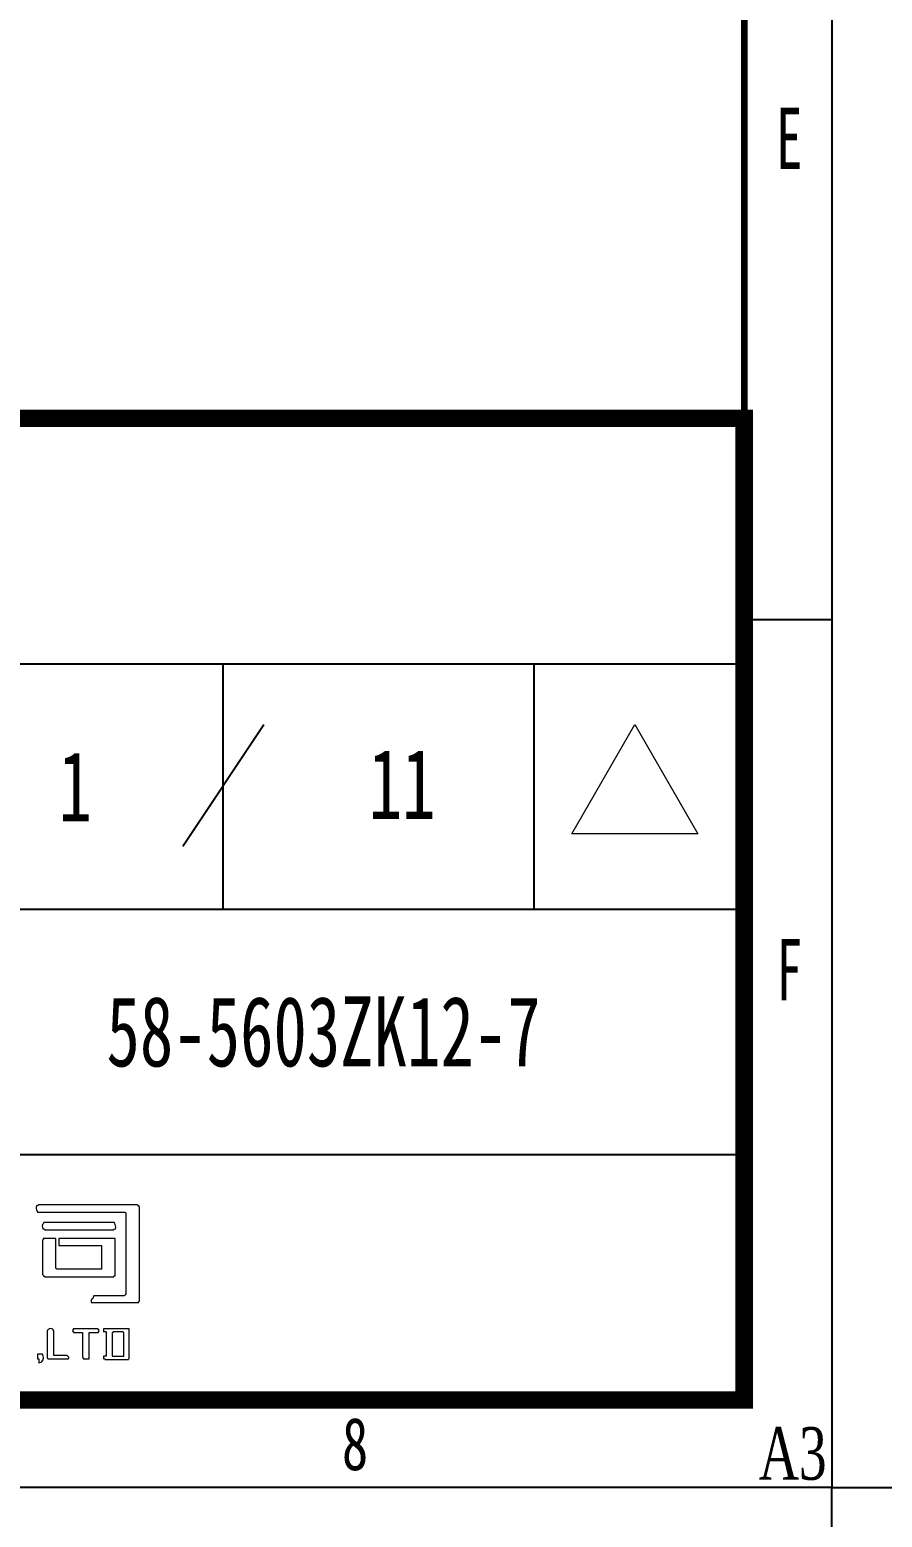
# Model space of a CAD drawing. Header units: millimetres. Extents: x -705761 to 1364679, y -410401 to 446404.
# Drawn here: x -51461 to -46598, y -115352 to -106866 of the extents above; entities that cross this region are included whole.
import ezdxf
from ezdxf.enums import TextEntityAlignment as Align

# ---------------------------------------------------------------- set-up
doc = ezdxf.new("R2010")
doc.units = ezdxf.units.MM
doc.layers.add('lzbdyc', color=9, linetype='Continuous', plot=False, transparency=0.9)
doc.layers.add('TK', color=7, linetype='Continuous')
doc.layers.add('模板-签名-公用', color=3, linetype='Continuous')
doc.layers.add('图框', color=7, linetype='Continuous', lineweight=13)
doc.styles.get("Standard").update_dxf_attribs({"font": 'arial.ttf'})
doc.styles.add('Style-Times New Roman', font='times.ttf')
doc.styles.add('Style-仿宋_GB2312', font='')
doc.styles.add('宋体', font='', dxfattribs={"width": 0.7, "height": 2.5})
doc.styles.add('宋体_1', font='', dxfattribs={"width": 0.7, "height": 2.386364})
doc.styles.get('Style-仿宋_GB2312').set_extended_font_data('仿宋_GB2312')
doc.styles.get('宋体').set_extended_font_data('SimSun')
doc.styles.get('宋体_1').set_extended_font_data('SimSun')

# ---------------------------------------------------------------- blocks, each defined once
blk = doc.blocks.new('BSIET_通用图框_A3_1')
at = {"layer": '图框', "color": 7, "linetype": 'Continuous', "lineweight": 25}
blk.add_line((0, 49.5), (-5, 49.5), dxfattribs=at)
at = {"layer": '图框', "lineweight": 25}
blk.add_lwpolyline([(-420, 297), (0, 297), (0, 0), (-420, 0)], close=True, dxfattribs=at)
at = {"layer": '图框', "lineweight": 100}
blk.add_lwpolyline([(-395, 292), (-5, 292), (-5, 5), (-395, 5)], close=True, dxfattribs=at)
at = {"layer": 'TK', "style": '宋体_1', "width": 0.7, "flags": 3}
for tag, p in [('LZCO_NGZBS-W50-H30-D10_T7', (-43.865, 279.748)), ('LZCO_NJN-W50-H30-D10_T7', (-42.728, 248.654))]:
    blk.add_attdef(tag, text='', height=3, dxfattribs=at).set_placement(p, align=Align.MIDDLE_CENTER)
at = {"layer": 'TK', "style": '宋体', "width": 0.7, "flags": 3}
for tag, p in [('LZHQ_N会签6_T6_H6', (-407.253, 57.082)), ('LZHQ_N会签5_T6_H6', (-407.253, 49.082)), ('LZHQ_N会签4_T6_H6', (-407.253, 41.082)), ('LZHQ_N会签3_T6_H6', (-407.253, 33.082)), ('LZHQ_N会签2_T6_H6', (-407.253, 25.082)), ('LZHQ_N会签1_T6_H6', (-407.253, 17.082))]:
    blk.add_attdef(tag, text='', height=2.5, dxfattribs=at).set_placement(p, align=Align.MIDDLE)
at = {"layer": '图框', "color": 7, "linetype": 'Continuous', "lineweight": 25}
for s, height, style, width, p in [('E', 3.5, 'Style-仿宋_GB2312', 0.628572, (-2.426, 76.974)), ('F', 3.5, 'Style-仿宋_GB2312', 0.628572, (-2.426, 29.556)), ('8', 3, 'Style-仿宋_GB2312', 0.733334, (-27.201, 2.5)), ('A3', 3, 'Style-Times New Roman', 0.7, (-2.232, 1.953))]:
    blk.add_text(s, height=height, dxfattribs=dict(at, style=style, width=width)).set_placement(p, align=Align.MIDDLE_CENTER)
at = {"layer": '模板-签名-公用', "style": '宋体', "width": 0.7}
blk.add_attdef('LZTQINS', text='', height=2, dxfattribs=at).set_placement((-5, 5), align=Align.MIDDLE)
at = {"layer": '模板-签名-公用', "style": '宋体', "width": 0.7, "flags": 3}
blk.add_attdef('LZFRAME', (-40.909, 2.064), '', height=3, dxfattribs=at)
blk = doc.blocks.new('BSIET_通用图纸_A3(2024)_1')
at = {"color": 7, "linetype": 'Continuous', "lineweight": 0}
for p, q in [((-40.349, 11.102), (-40.391, 11.002)), ((-40.319, 11.084), (-40.349, 11.102)), ((-40.275, 11.106), (-40.319, 11.084)), ((-40.271, 11.141), (-40.275, 11.106)), ((-38.009, 11.141), (-40.271, 11.141)), ((-36.878, 11.141), (-38.009, 11.141)), ((-34.616, 11.141), (-36.878, 11.141)), ((-34.612, 11.106), (-34.616, 11.141)), ((-34.568, 11.084), (-34.612, 11.106)), ((-34.538, 11.102), (-34.568, 11.084)), ((-34.556, 11.072), (-34.538, 11.102)), ((-34.534, 11.028), (-34.556, 11.072)), ((-40.391, 11.002), (-40.395, 10.936)), ((-40.395, 10.936), (-40.368, 10.831)), ((-40.368, 10.831), (-40.342, 10.786)), ((-40.342, 10.786), (-40.33, 10.762)), ((-40.33, 10.762), (-40.31, 10.714)), ((-40.31, 10.714), (-38.311, 10.714)), ((-38.311, 10.714), (-37.312, 10.714)), ((-37.312, 10.714), (-35.313, 10.714)), ((-35.313, 10.714), (-35.317, 10.693)), ((-35.317, 10.693), (-35.296, 10.672)), ((-35.296, 10.672), (-35.274, 10.676)), ((-35.274, 10.676), (-35.274, 8.824)), ((-34.5, 11.025), (-34.534, 11.028)), ((-34.5, 8.871), (-34.5, 11.025)), ((-40.039, 10.017), (-40.043, 9.908)), ((-40.043, 9.908), (-40.035, 9.85)), ((-39.991, 10.046), (-40.039, 10.017)), ((-40.035, 9.85), (-40, 9.746)), ((-40, 9.746), (-39.97, 9.764)), ((-39.97, 10.078), (-39.991, 10.046)), ((-39.962, 10.134), (-39.97, 10.078)), ((-39.97, 9.764), (-39.926, 9.742)), ((-38.35, 10.134), (-39.962, 10.134)), ((-39.926, 9.742), (-39.923, 9.707)), ((-39.923, 9.707), (-38.343, 9.707)), ((-37.544, 10.134), (-38.35, 10.134)), ((-38.343, 9.707), (-37.552, 9.707)), ((-37.552, 9.707), (-35.972, 9.707)), ((-35.933, 10.134), (-37.544, 10.134)), ((-35.972, 9.707), (-35.968, 9.742)), ((-35.968, 9.742), (-35.924, 9.764)), ((-35.903, 10.059), (-35.933, 10.134)), ((-35.924, 9.764), (-35.894, 9.746)), ((-35.891, 10.019), (-35.903, 10.059)), ((-35.894, 9.746), (-35.855, 9.813)), ((-35.875, 9.94), (-35.891, 10.019)), ((-35.849, 9.866), (-35.875, 9.94)), ((-35.855, 9.813), (-35.849, 9.866)), ((-40.005, 9.13), (-40.039, 9.126)), ((-40.039, 9.126), (-40.039, 8.336)), ((-39.983, 9.174), (-40.005, 9.13)), ((-39.706, 9.204), (-40, 9.204)), ((-40, 9.204), (-39.983, 9.174)), ((-39.559, 9.204), (-39.706, 9.204)), ((-39.264, 9.204), (-39.559, 9.204)), ((-39.264, 8.522), (-39.264, 9.204)), ((-39.264, 8.181), (-39.264, 8.522)), ((-37.823, 9.204), (-39.109, 9.204)), ((-39.109, 9.204), (-39.109, 9.049)), ((-39.109, 9.049), (-39.109, 8.971)), ((-39.109, 8.971), (-39.109, 8.816)), ((-39.109, 8.816), (-38.133, 8.816)), ((-38.133, 8.816), (-37.645, 8.816)), ((-37.18, 9.204), (-37.823, 9.204)), ((-37.645, 8.816), (-36.669, 8.816)), ((-35.894, 9.204), (-37.18, 9.204)), ((-36.669, 8.816), (-36.669, 8.274)), ((-35.894, 8.352), (-35.894, 9.204)), ((-35.274, 8.824), (-35.274, 7.898)), ((-34.5, 7.794), (-34.5, 8.871)), ((-40.039, 8.336), (-40.039, 7.941)), ((-40.039, 7.941), (-40.039, 7.151)), ((-39.264, 7.499), (-39.264, 8.181)), ((-36.669, 8.274), (-36.669, 8.003)), ((-36.669, 8.003), (-36.669, 7.461)), ((-35.894, 7.926), (-35.894, 8.352)), ((-35.894, 7.074), (-35.894, 7.926)), ((-35.274, 7.898), (-35.274, 6.047)), ((-34.5, 5.64), (-34.5, 7.794)), ((-40.039, 7.151), (-40.005, 7.147)), ((-40.005, 7.147), (-39.983, 7.103)), ((-39.983, 7.103), (-40, 7.074)), ((-40, 7.074), (-39.97, 7.091)), ((-39.97, 7.091), (-39.926, 7.069)), ((-39.926, 7.069), (-39.923, 7.035)), ((-39.923, 7.035), (-38.343, 7.035)), ((-39.243, 7.503), (-39.264, 7.499)), ((-39.222, 7.483), (-39.243, 7.503)), ((-39.225, 7.461), (-39.222, 7.483)), ((-38.203, 7.461), (-39.225, 7.461)), ((-38.343, 7.035), (-37.552, 7.035)), ((-37.692, 7.461), (-38.203, 7.461)), ((-36.669, 7.461), (-37.692, 7.461)), ((-37.552, 7.035), (-35.972, 7.035)), ((-35.972, 7.035), (-35.968, 7.069)), ((-35.968, 7.069), (-35.924, 7.091)), ((-35.924, 7.091), (-35.894, 7.074)), ((-37.095, 5.95), (-37.136, 5.846)), ((-36.406, 5.95), (-37.095, 5.95)), ((-36.061, 5.95), (-36.406, 5.95)), ((-35.371, 5.95), (-36.061, 5.95)), ((-35.332, 5.989), (-35.371, 5.95)), ((-35.313, 6.008), (-35.332, 5.989)), ((-35.274, 6.047), (-35.313, 6.008)), ((-37.17, 5.796), (-37.25, 5.718)), ((-37.25, 5.718), (-37.25, 5.656)), ((-37.25, 5.656), (-37.25, 5.625)), ((-37.25, 5.625), (-37.25, 5.563)), ((-37.25, 5.563), (-36.165, 5.563)), ((-37.136, 5.846), (-37.17, 5.796)), ((-36.165, 5.563), (-35.623, 5.563)), ((-35.623, 5.563), (-34.538, 5.563)), ((-34.556, 5.593), (-34.534, 5.637)), ((-34.538, 5.563), (-34.556, 5.593)), ((-34.534, 5.637), (-34.5, 5.64)), ((-39.744, 3.979), (-39.768, 3.955)), ((-39.768, 3.955), (-39.768, 3.328)), ((-39.733, 3.99), (-39.744, 3.979)), ((-39.71, 4.013), (-39.733, 3.99)), ((-39.632, 4.067), (-39.71, 4.013)), ((-39.568, 4.077), (-39.632, 4.067)), ((-39.477, 4.052), (-39.568, 4.077)), ((-39.438, 4.013), (-39.477, 4.052)), ((-39.419, 3.994), (-39.438, 4.013)), ((-39.38, 3.955), (-39.419, 3.994)), ((-39.38, 3.39), (-39.38, 3.955)), ((-38.305, 4.012), (-38.313, 3.948)), ((-38.313, 3.948), (-38.277, 3.897)), ((-38.257, 4.052), (-38.305, 4.012)), ((-38.277, 3.897), (-38.261, 3.889)), ((-38.261, 3.889), (-38.255, 3.876)), ((-37.699, 4.052), (-38.257, 4.052)), ((-38.255, 3.876), (-38.257, 3.858)), ((-38.257, 3.858), (-38.056, 3.858)), ((-38.056, 3.858), (-37.955, 3.858)), ((-37.955, 3.858), (-37.753, 3.858)), ((-37.753, 3.858), (-37.753, 3.285)), ((-37.42, 4.052), (-37.699, 4.052)), ((-36.862, 4.052), (-37.42, 4.052)), ((-37.366, 3.254), (-37.366, 3.858)), ((-37.366, 3.858), (-37.165, 3.858)), ((-37.165, 3.858), (-37.064, 3.858)), ((-37.064, 3.858), (-36.862, 3.858)), ((-36.865, 4.035), (-36.862, 4.052)), ((-36.858, 4.022), (-36.865, 4.035)), ((-36.862, 3.858), (-36.815, 3.899)), ((-36.843, 4.013), (-36.858, 4.022)), ((-36.807, 3.963), (-36.843, 4.013)), ((-36.815, 3.899), (-36.807, 3.963)), ((-35.964, 4.052), (-36.553, 4.052)), ((-36.553, 4.052), (-36.553, 3.99)), ((-36.553, 3.99), (-36.553, 3.959)), ((-36.553, 3.959), (-36.553, 3.897)), ((-36.553, 3.897), (-36.49, 3.91)), ((-36.49, 3.91), (-36.447, 3.899)), ((-36.447, 3.899), (-36.398, 3.858)), ((-36.398, 3.858), (-36.398, 3.316)), ((-36.028, 3.855), (-36.049, 3.858)), ((-36.049, 3.858), (-36.049, 3.316)), ((-36.007, 3.876), (-36.028, 3.855)), ((-35.778, 3.897), (-36.01, 3.897)), ((-36.01, 3.897), (-36.007, 3.876)), ((-35.67, 4.052), (-35.964, 4.052)), ((-35.662, 3.897), (-35.778, 3.897)), ((-35.081, 4.052), (-35.67, 4.052)), ((-35.429, 3.897), (-35.662, 3.897)), ((-35.433, 3.876), (-35.429, 3.897)), ((-35.413, 3.855), (-35.433, 3.876)), ((-35.391, 3.858), (-35.413, 3.855)), ((-35.391, 3.316), (-35.391, 3.858)), ((-35.081, 3.37), (-35.081, 4.052)), ((-40.202, 2.619), (-40.31, 2.619)), ((-40.31, 2.619), (-40.31, 2.51)), ((-40.147, 2.619), (-40.202, 2.619)), ((-40.039, 2.619), (-40.147, 2.619)), ((-39.987, 2.497), (-40.039, 2.619)), ((-39.768, 3.328), (-39.768, 3.014)), ((-39.768, 3.014), (-39.768, 2.386)), ((-39.38, 3.107), (-39.38, 3.39)), ((-39.38, 2.541), (-39.38, 3.107)), ((-37.753, 3.285), (-37.753, 2.998)), ((-37.753, 2.998), (-37.753, 2.425)), ((-37.366, 2.952), (-37.366, 3.254)), ((-37.366, 2.348), (-37.366, 2.952)), ((-36.398, 3.316), (-36.398, 3.045)), ((-36.398, 3.045), (-36.398, 2.503)), ((-36.049, 3.316), (-36.049, 3.045)), ((-36.049, 3.045), (-36.049, 2.503)), ((-35.391, 3.045), (-35.391, 3.316)), ((-35.391, 2.503), (-35.391, 3.045)), ((-35.081, 3.03), (-35.081, 3.37)), ((-35.081, 2.348), (-35.081, 3.03)), ((-40.31, 2.51), (-40.31, 2.456)), ((-40.31, 2.456), (-40.31, 2.348)), ((-40.31, 2.348), (-40.279, 2.348)), ((-40.279, 2.348), (-40.264, 2.348)), ((-40.264, 2.348), (-40.232, 2.348)), ((-40.232, 2.348), (-40.232, 2.255)), ((-40.232, 2.255), (-40.232, 2.209)), ((-40.232, 2.209), (-40.232, 2.115)), ((-40.232, 2.115), (-40.122, 2.152)), ((-40.122, 2.152), (-40.066, 2.194)), ((-40.066, 2.194), (-40, 2.289)), ((-40, 2.289), (-39.978, 2.42)), ((-39.978, 2.42), (-39.987, 2.497)), ((-39.768, 2.386), (-39.746, 2.39)), ((-39.746, 2.39), (-39.725, 2.37)), ((-39.725, 2.37), (-39.729, 2.348)), ((-39.729, 2.348), (-39.264, 2.348)), ((-39.078, 2.541), (-39.38, 2.541)), ((-39.264, 2.348), (-39.032, 2.348)), ((-38.927, 2.541), (-39.078, 2.541)), ((-39.032, 2.348), (-38.567, 2.348)), ((-38.625, 2.541), (-38.927, 2.541)), ((-38.594, 2.51), (-38.625, 2.541)), ((-38.579, 2.495), (-38.594, 2.51)), ((-38.547, 2.464), (-38.579, 2.495)), ((-38.567, 2.348), (-38.529, 2.376)), ((-38.521, 2.425), (-38.547, 2.464)), ((-38.529, 2.376), (-38.521, 2.425)), ((-37.753, 2.425), (-37.719, 2.422)), ((-37.719, 2.422), (-37.697, 2.378)), ((-37.697, 2.378), (-37.715, 2.348)), ((-37.715, 2.348), (-37.575, 2.348)), ((-37.575, 2.348), (-37.506, 2.348)), ((-37.506, 2.348), (-37.366, 2.348)), ((-36.491, 2.503), (-36.553, 2.503)), ((-36.553, 2.503), (-36.553, 2.441)), ((-36.553, 2.441), (-36.553, 2.41)), ((-36.553, 2.41), (-36.553, 2.348)), ((-36.553, 2.348), (-36.523, 2.365)), ((-36.523, 2.365), (-36.479, 2.343)), ((-36.46, 2.503), (-36.491, 2.503)), ((-36.479, 2.343), (-36.475, 2.309)), ((-36.475, 2.309), (-35.933, 2.309)), ((-36.398, 2.503), (-36.46, 2.503)), ((-36.049, 2.503), (-35.786, 2.503)), ((-35.933, 2.309), (-35.662, 2.309)), ((-35.786, 2.503), (-35.654, 2.503)), ((-35.662, 2.309), (-35.12, 2.309)), ((-35.654, 2.503), (-35.391, 2.503)), ((-35.123, 2.331), (-35.102, 2.352)), ((-35.12, 2.309), (-35.123, 2.331)), ((-35.102, 2.352), (-35.081, 2.348))]:
    blk.add_line(p, q, dxfattribs=at)
at = {"layer": 'lzbdyc'}
blk.add_line((-29.716, 28), (-29.716, 42), dxfattribs=at)
at = {"layer": '图框', "color": 7, "linetype": 'Continuous', "lineweight": 25}
for p, q in [((-282, 42), (0, 42)), ((-12, 42), (-12, 28)), ((-27.406, 38.515), (-32.027, 31.584)), ((-282, 28), (0, 28)), ((-282, 14), (0, 14))]:
    blk.add_line(p, q, dxfattribs=at)
at = {"layer": '图框', "const_width": 1}
blk.add_lwpolyline([(-390, 56), (0, 56), (0, 0), (-390, 0)], close=True, dxfattribs=at)
at = {"layer": '图框', "color": 7, "linetype": 'Continuous', "lineweight": 20, "flags": 128}
blk.add_lwpolyline([(-2.64, 32.298), (-9.84, 32.298), (-6.24, 38.534), (-2.64, 32.298)], dxfattribs=at)
at = {"layer": '图框', "style": '宋体_1', "width": 0.7, "flags": 3}
for tag, height, p in [('LZCO_NYLGD-W67-H36-D10_T7', 3, (-48.392, 100.291)), ('N审定_T5', 2.5, (-250.932, 52.29)), ('N审核_T5', 2.5, (-250.932, 45.29)), ('N校对_T5', 2.5, (-250.932, 38.29)), ('N设计_T5', 2.5, (-250.932, 31.29)), ('LZCO_NCB-W67-H36-D10_T7', 3, (-321.619, 27.878)), ('N制图_T5', 2.5, (-250.932, 24.29))]:
    blk.add_attdef(tag, text='', height=height, dxfattribs=at).set_placement(p, align=Align.MIDDLE_CENTER)
at = {"layer": '图框', "color": 7, "style": 'Style-仿宋_GB2312'}
for tag, height, width, p in [('质量', 3, 0.7, (-191, 52.5)), ('材料', 3, 0.7, (-190.903, 45.848)), ('比例', 3, 0.7, (-190.837, 38.492)), ('页码', 4, 0.7, (-38.162, 35.008)), ('总页数', 4, 0.7, (-19.517, 35.142)), ('版本号', 2.5, 0.7, (-6.24, 34.377)), ('出图日期', 3, 0.7, (-190.837, 31.492)), ('专业', 3, 0.7, (-190.837, 24.492)), ('图号', 4, 0.7, (-24, 21)), ('设计阶段', 3, 0.7, (-240.288, 17.582)), ('件号', 3, 0.7, (-190.837, 17.492)), ('装配图号', 3, 0.68, (-240.448, 10.88)), ('项目编号', 3, 0.7, (-190.837, 10.492))]:
    blk.add_attdef(tag, text='', height=height, dxfattribs=dict(at, width=width)).set_placement(p, align=Align.MIDDLE)
at = {"layer": '图框', "style": '宋体_1', "width": 0.7, "flags": 3}
for tag, p in [('N审定_T6_H12_MV0.5_W15', (-231.906, 51.507)), ('N审核_T6_H12_MV0.5_W15', (-231.906, 44.507)), ('N校对_T6_H12_MV0.5_W15', (-231.906, 37.507)), ('N设计_T6_H12_MV0.5_W15', (-231.906, 30.507)), ('N制图_T6_H12_MV0.5_W15', (-231.906, 23.507))]:
    blk.add_attdef(tag, text='', height=1.5, dxfattribs=at).set_placement(p, align=Align.CENTER)
at = {"layer": '图框', "color": 7, "lineweight": 30, "width": 0.7, "flags": 104}
for tag, p in [('项目名称', (-79.178, 49.101)), ('子项', (-111.074, 34.832)), ('图名', (-111, 21))]:
    blk.add_attdef(tag, text='', height=4, dxfattribs=at).set_placement(p, align=Align.MIDDLE_CENTER)
at = {"layer": '图框', "style": '宋体', "width": 0.7, "flags": 3}
blk.add_attdef('LZBARCODE_T1', text='', height=3, dxfattribs=at).set_placement((-364.444, 3.341), align=Align.BOTTOM_RIGHT)

msp = doc.modelspace()

# ---------------------------------------------------------------- linework, layer by layer
msp.add_lwpolyline([(-46884.94, -115183.02), (-37693.16, -115183.02), (-37693.16, -123760.73), (-46884.94, -123760.73)], close=True)

# ---------------------------------------------------------------- block references
at = {"layer": '图框', "color": 1, "lineweight": 15, "xscale": 100, "yscale": 100, "zscale": 100}
msp.add_blockref('BSIET_通用图框_A3_1', (-46884.94, -115183.02), dxfattribs=at)
at = {"layer": '图框', "color": 1, "lineweight": 15}
ref = msp.add_blockref('BSIET_通用图纸_A3(2024)_1', (-47384.94, -114683.02), dxfattribs=dict(at, xscale=100, yscale=100, zscale=100))
ref.add_attrib('页码', '1', dxfattribs={"color": 7, "height": 400, "style": 'Style-仿宋_GB2312', "width": 0.7}).set_placement((-51201.17, -111182.25), align=Align.MIDDLE)
ref.add_attrib('总页数', '11', dxfattribs={"color": 7, "height": 400, "style": 'Style-仿宋_GB2312', "width": 0.7}).set_placement((-49336.6, -111168.84), align=Align.MIDDLE)
ref.add_attrib('图号', '58-5603ZK12-7', dxfattribs={"color": 7, "height": 400, "style": 'Style-仿宋_GB2312', "width": 0.7}).set_placement((-49784.94, -112583.02), align=Align.MIDDLE)

doc.saveas('drawing.dxf')
